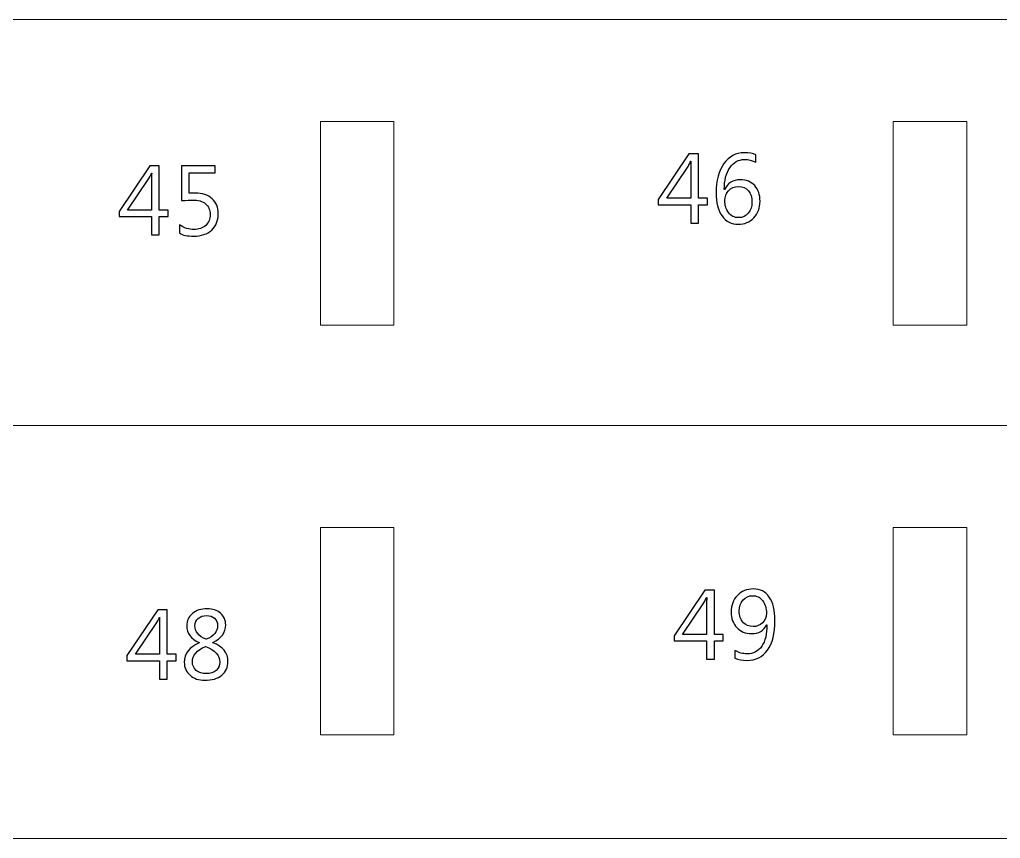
# Model space of a CAD drawing. Header units: centimetres. Extents: x -19.4 to 19.9, y -26.5 to 22.7.
# Drawn here: x -7.061 to -2.856, y -0.946 to 2.564 of the extents above; entities that cross this region are included whole.
import ezdxf

# ---------------------------------------------------------------- set-up
doc = ezdxf.new("R2010")
doc.units = ezdxf.units.CM
doc.header["$MEASUREMENT"] = 0
doc.layers.add('Camada 1', color=7, linetype='Continuous')

msp = doc.modelspace()

# ---------------------------------------------------------------- linework, layer by layer
at = {"layer": 'Camada 1', "color": 7, "lineweight": 9}
for points in [[(-5.77129, 1.2545), (-5.45597, 1.2545), (-5.45597, 2.12774), (-5.77129, 2.12774), (-5.77129, 1.2545)], [(-3.31529, 1.2545), (-2.99997, 1.2545), (-2.99997, 2.12774), (-3.31529, 2.12774), (-3.31529, 1.2545)], [(-5.77129, -0.50132), (-5.45597, -0.50132), (-5.45597, 0.38722), (-5.77129, 0.38722), (-5.77129, -0.50132)], [(-3.31529, -0.50132), (-2.99997, -0.50132), (-2.99997, 0.38722), (-3.31529, 0.38722), (-3.31529, -0.50132)]]:
    msp.add_lwpolyline(points, close=True, dxfattribs=at)
for points in [[(-10.39431, 2.56448), (-10.39431, 2.56448), (-1.77243, 2.56448), (-1.77243, 2.56448), (-1.77243, 2.56448), (-1.77243, 2.56448), (-1.45035, 0.82548), (-1.45035, 0.82548), (-1.45035, 0.82548), (-1.45035, 0.82548), (-10.39313, 0.82464), (-10.39313, 0.82464), (-10.39313, 0.82464), (-10.39313, 0.82464), (-10.39431, 2.56448), (-10.39431, 2.56448)], [(-10.39431, -0.94572), (-10.39431, -0.94572), (-1.77243, -0.94572), (-1.77243, -0.94572), (-1.77243, -0.94572), (-1.77243, -0.94572), (-1.45035, 0.82379), (-1.45035, 0.82379), (-1.45035, 0.82379), (-1.45035, 0.82379), (-10.39313, 0.82464), (-10.39313, 0.82464), (-10.39313, 0.82464), (-10.39313, 0.82464), (-10.39431, -0.94572), (-10.39431, -0.94572)]]:
    msp.add_open_spline(points, degree=3, knots=[0, 0, 0, 0, 0.2, 0.2, 0.2, 0.2, 0.4, 0.4, 0.4, 0.4, 0.6, 0.6, 0.6, 0.6, 1, 1, 1, 1], dxfattribs=at)
at = {"layer": 'Camada 1', "color": 7}
for points, knots in [([(-4.11186, 1.77094), (-4.11186, 1.77094), (-4.14996, 1.77094), (-4.14996, 1.77094), (-4.14996, 1.77094), (-4.14996, 1.77094), (-4.14996, 1.6922), (-4.14996, 1.6922), (-4.14996, 1.6922), (-4.14996, 1.6922), (-4.18341, 1.6922), (-4.18341, 1.6922), (-4.18341, 1.6922), (-4.18341, 1.6922), (-4.18341, 1.77094), (-4.18341, 1.77094), (-4.18341, 1.77094), (-4.18341, 1.77094), (-4.32269, 1.77094), (-4.32269, 1.77094), (-4.32269, 1.77094), (-4.32269, 1.77094), (-4.32269, 1.7931), (-4.32269, 1.7931), (-4.32269, 1.7931), (-4.32269, 1.7931), (-4.19082, 1.98854), (-4.19082, 1.98854), (-4.19082, 1.98854), (-4.19082, 1.98854), (-4.14996, 1.98854), (-4.14996, 1.98854), (-4.14996, 1.98854), (-4.14996, 1.98854), (-4.14996, 1.79846), (-4.14996, 1.79846), (-4.14996, 1.79846), (-4.14996, 1.79846), (-4.11186, 1.79846), (-4.11186, 1.79846), (-4.11186, 1.79846), (-4.11186, 1.79846), (-4.11186, 1.77094), (-4.11186, 1.77094)], [0, 0, 0, 0, 0.0833333, 0.0833333, 0.0833333, 0.0833333, 0.1666667, 0.1666667, 0.1666667, 0.1666667, 0.25, 0.25, 0.25, 0.25, 0.3333333, 0.3333333, 0.3333333, 0.3333333, 0.4166667, 0.4166667, 0.4166667, 0.4166667, 0.5, 0.5, 0.5, 0.5, 0.5833333, 0.5833333, 0.5833333, 0.5833333, 0.6666667, 0.6666667, 0.6666667, 0.6666667, 0.75, 0.75, 0.75, 0.75, 0.8333333, 0.8333333, 0.8333333, 0.8333333, 1, 1, 1, 1]), ([(-3.90443, 1.98515), (-3.90443, 1.98515), (-3.90443, 1.95305), (-3.90443, 1.95305), (-3.90443, 1.95305), (-3.91974, 1.96088), (-3.93582, 1.96483), (-3.95276, 1.96483), (-3.95276, 1.96483), (-3.97901, 1.96483), (-4.00003, 1.95312), (-4.01584, 1.92969), (-4.01584, 1.92969), (-4.03157, 1.90627), (-4.03947, 1.87487), (-4.03947, 1.83557), (-4.03947, 1.83557), (-4.03947, 1.83557), (-4.03863, 1.83557), (-4.03863, 1.83557), (-4.03863, 1.83557), (-4.02487, 1.86358), (-4.00229, 1.87762), (-3.97089, 1.87762), (-3.97089, 1.87762), (-3.945, 1.87762), (-3.92447, 1.8693), (-3.90915, 1.85272), (-3.90915, 1.85272), (-3.89384, 1.83607), (-3.88622, 1.81384), (-3.88622, 1.78597), (-3.88622, 1.78597), (-3.88622, 1.7569), (-3.89497, 1.73312), (-3.91247, 1.71471), (-3.91247, 1.71471), (-3.92997, 1.69629), (-3.95219, 1.68712), (-3.97915, 1.68712), (-3.97915, 1.68712), (-4.00892, 1.68712), (-4.03228, 1.69897), (-4.04921, 1.72268), (-4.04921, 1.72268), (-4.06614, 1.74639), (-4.07461, 1.77969), (-4.07461, 1.82259), (-4.07461, 1.82259), (-4.07461, 1.87459), (-4.06353, 1.91608), (-4.04138, 1.94705), (-4.04138, 1.94705), (-4.01922, 1.9781), (-3.98994, 1.99362), (-3.9536, 1.99362), (-3.9536, 1.99362), (-3.93293, 1.99362), (-3.91656, 1.9908), (-3.90443, 1.98515)], [0, 0, 0, 0, 0.0625, 0.0625, 0.0625, 0.0625, 0.125, 0.125, 0.125, 0.125, 0.1875, 0.1875, 0.1875, 0.1875, 0.25, 0.25, 0.25, 0.25, 0.3125, 0.3125, 0.3125, 0.3125, 0.375, 0.375, 0.375, 0.375, 0.4375, 0.4375, 0.4375, 0.4375, 0.5, 0.5, 0.5, 0.5, 0.5625, 0.5625, 0.5625, 0.5625, 0.625, 0.625, 0.625, 0.625, 0.6875, 0.6875, 0.6875, 0.6875, 0.75, 0.75, 0.75, 0.75, 0.8125, 0.8125, 0.8125, 0.8125, 0.875, 0.875, 0.875, 0.875, 1, 1, 1, 1]), ([(-6.42386, 1.71994), (-6.42386, 1.71994), (-6.46196, 1.71994), (-6.46196, 1.71994), (-6.46196, 1.71994), (-6.46196, 1.71994), (-6.46196, 1.6412), (-6.46196, 1.6412), (-6.46196, 1.6412), (-6.46196, 1.6412), (-6.49541, 1.6412), (-6.49541, 1.6412), (-6.49541, 1.6412), (-6.49541, 1.6412), (-6.49541, 1.71994), (-6.49541, 1.71994), (-6.49541, 1.71994), (-6.49541, 1.71994), (-6.63469, 1.71994), (-6.63469, 1.71994), (-6.63469, 1.71994), (-6.63469, 1.71994), (-6.63469, 1.7421), (-6.63469, 1.7421), (-6.63469, 1.7421), (-6.63469, 1.7421), (-6.50282, 1.93754), (-6.50282, 1.93754), (-6.50282, 1.93754), (-6.50282, 1.93754), (-6.46196, 1.93754), (-6.46196, 1.93754), (-6.46196, 1.93754), (-6.46196, 1.93754), (-6.46196, 1.74746), (-6.46196, 1.74746), (-6.46196, 1.74746), (-6.46196, 1.74746), (-6.42386, 1.74746), (-6.42386, 1.74746), (-6.42386, 1.74746), (-6.42386, 1.74746), (-6.42386, 1.71994), (-6.42386, 1.71994)], [0, 0, 0, 0, 0.0833333, 0.0833333, 0.0833333, 0.0833333, 0.1666667, 0.1666667, 0.1666667, 0.1666667, 0.25, 0.25, 0.25, 0.25, 0.3333333, 0.3333333, 0.3333333, 0.3333333, 0.4166667, 0.4166667, 0.4166667, 0.4166667, 0.5, 0.5, 0.5, 0.5, 0.5833333, 0.5833333, 0.5833333, 0.5833333, 0.6666667, 0.6666667, 0.6666667, 0.6666667, 0.75, 0.75, 0.75, 0.75, 0.8333333, 0.8333333, 0.8333333, 0.8333333, 1, 1, 1, 1]), ([(-6.3756, 1.6484), (-6.3756, 1.6484), (-6.3756, 1.68438), (-6.3756, 1.68438), (-6.3756, 1.68438), (-6.35535, 1.67112), (-6.33475, 1.66448), (-6.3138, 1.66448), (-6.3138, 1.66448), (-6.29284, 1.66448), (-6.27598, 1.67041), (-6.26314, 1.68226), (-6.26314, 1.68226), (-6.25036, 1.69405), (-6.24394, 1.70978), (-6.24394, 1.72933), (-6.24394, 1.72933), (-6.24394, 1.74873), (-6.25051, 1.7639), (-6.26356, 1.77476), (-6.26356, 1.77476), (-6.27668, 1.78563), (-6.29538, 1.79106), (-6.31979, 1.79106), (-6.31979, 1.79106), (-6.32805, 1.79106), (-6.34357, 1.79022), (-6.36629, 1.78859), (-6.36629, 1.78859), (-6.36629, 1.78859), (-6.36629, 1.93754), (-6.36629, 1.93754), (-6.36629, 1.93754), (-6.36629, 1.93754), (-6.22278, 1.93754), (-6.22278, 1.93754), (-6.22278, 1.93754), (-6.22278, 1.93754), (-6.22278, 1.90706), (-6.22278, 1.90706), (-6.22278, 1.90706), (-6.22278, 1.90706), (-6.33412, 1.90706), (-6.33412, 1.90706), (-6.33412, 1.90706), (-6.33412, 1.90706), (-6.33412, 1.81985), (-6.33412, 1.81985), (-6.33412, 1.81985), (-6.32501, 1.82041), (-6.31662, 1.8207), (-6.30886, 1.8207), (-6.30886, 1.8207), (-6.27718, 1.8207), (-6.25262, 1.81272), (-6.23527, 1.79685), (-6.23527, 1.79685), (-6.21791, 1.78097), (-6.20923, 1.75917), (-6.20923, 1.73151), (-6.20923, 1.73151), (-6.20923, 1.70287), (-6.21854, 1.67979), (-6.23724, 1.66237), (-6.23724, 1.66237), (-6.25594, 1.64487), (-6.28162, 1.63612), (-6.31415, 1.63612), (-6.31415, 1.63612), (-6.34159, 1.63612), (-6.36206, 1.64021), (-6.3756, 1.6484)], [0, 0, 0, 0, 0.0526316, 0.0526316, 0.0526316, 0.0526316, 0.1052632, 0.1052632, 0.1052632, 0.1052632, 0.1578947, 0.1578947, 0.1578947, 0.1578947, 0.2105263, 0.2105263, 0.2105263, 0.2105263, 0.2631579, 0.2631579, 0.2631579, 0.2631579, 0.3157895, 0.3157895, 0.3157895, 0.3157895, 0.3684211, 0.3684211, 0.3684211, 0.3684211, 0.4210526, 0.4210526, 0.4210526, 0.4210526, 0.4736842, 0.4736842, 0.4736842, 0.4736842, 0.5263158, 0.5263158, 0.5263158, 0.5263158, 0.5789474, 0.5789474, 0.5789474, 0.5789474, 0.6315789, 0.6315789, 0.6315789, 0.6315789, 0.6842105, 0.6842105, 0.6842105, 0.6842105, 0.7368421, 0.7368421, 0.7368421, 0.7368421, 0.7894737, 0.7894737, 0.7894737, 0.7894737, 0.8421053, 0.8421053, 0.8421053, 0.8421053, 0.8947368, 0.8947368, 0.8947368, 0.8947368, 1, 1, 1, 1]), ([(-4.18341, 1.79846), (-4.18341, 1.79846), (-4.18341, 1.92652), (-4.18341, 1.92652), (-4.18341, 1.92652), (-4.18341, 1.93562), (-4.18313, 1.94585), (-4.18256, 1.95714), (-4.18256, 1.95714), (-4.18256, 1.95714), (-4.18341, 1.95714), (-4.18341, 1.95714), (-4.18341, 1.95714), (-4.18531, 1.95213), (-4.18912, 1.94458), (-4.19477, 1.93442), (-4.19477, 1.93442), (-4.19477, 1.93442), (-4.28593, 1.79846), (-4.28593, 1.79846), (-4.28593, 1.79846), (-4.28593, 1.79846), (-4.18341, 1.79846), (-4.18341, 1.79846)], [0, 0, 0, 0, 0.1428571, 0.1428571, 0.1428571, 0.1428571, 0.2857143, 0.2857143, 0.2857143, 0.2857143, 0.4285714, 0.4285714, 0.4285714, 0.4285714, 0.5714286, 0.5714286, 0.5714286, 0.5714286, 0.7142857, 0.7142857, 0.7142857, 0.7142857, 1, 1, 1, 1]), ([(-6.49541, 1.74746), (-6.49541, 1.74746), (-6.49541, 1.87552), (-6.49541, 1.87552), (-6.49541, 1.87552), (-6.49541, 1.88462), (-6.49513, 1.89485), (-6.49456, 1.90614), (-6.49456, 1.90614), (-6.49456, 1.90614), (-6.49541, 1.90614), (-6.49541, 1.90614), (-6.49541, 1.90614), (-6.49731, 1.90113), (-6.50112, 1.89358), (-6.50677, 1.88342), (-6.50677, 1.88342), (-6.50677, 1.88342), (-6.59793, 1.74746), (-6.59793, 1.74746), (-6.59793, 1.74746), (-6.59793, 1.74746), (-6.49541, 1.74746), (-6.49541, 1.74746)], [0, 0, 0, 0, 0.1428571, 0.1428571, 0.1428571, 0.1428571, 0.2857143, 0.2857143, 0.2857143, 0.2857143, 0.4285714, 0.4285714, 0.4285714, 0.4285714, 0.5714286, 0.5714286, 0.5714286, 0.5714286, 0.7142857, 0.7142857, 0.7142857, 0.7142857, 1, 1, 1, 1]), ([(-3.97844, 1.84884), (-3.99594, 1.84884), (-4.01012, 1.84291), (-4.02099, 1.83106), (-4.02099, 1.83106), (-4.03192, 1.81913), (-4.03736, 1.80516), (-4.03736, 1.789), (-4.03736, 1.789), (-4.03736, 1.76868), (-4.03192, 1.7514), (-4.02113, 1.737), (-4.02113, 1.737), (-4.01033, 1.72268), (-3.99594, 1.71548), (-3.97802, 1.71548), (-3.97802, 1.71548), (-3.96094, 1.71548), (-3.94711, 1.72176), (-3.93667, 1.73425), (-3.93667, 1.73425), (-3.92616, 1.74674), (-3.92094, 1.76254), (-3.92094, 1.78174), (-3.92094, 1.78174), (-3.92094, 1.80276), (-3.92595, 1.81913), (-3.93604, 1.83106), (-3.93604, 1.83106), (-3.94613, 1.84291), (-3.96024, 1.84884), (-3.97844, 1.84884)], [0, 0, 0, 0, 0.1111111, 0.1111111, 0.1111111, 0.1111111, 0.2222222, 0.2222222, 0.2222222, 0.2222222, 0.3333333, 0.3333333, 0.3333333, 0.3333333, 0.4444444, 0.4444444, 0.4444444, 0.4444444, 0.5555556, 0.5555556, 0.5555556, 0.5555556, 0.6666667, 0.6666667, 0.6666667, 0.6666667, 0.7777778, 0.7777778, 0.7777778, 0.7777778, 1, 1, 1, 1]), ([(-4.04386, -0.09906), (-4.04386, -0.09906), (-4.08196, -0.09906), (-4.08196, -0.09906), (-4.08196, -0.09906), (-4.08196, -0.09906), (-4.08196, -0.1778), (-4.08196, -0.1778), (-4.08196, -0.1778), (-4.08196, -0.1778), (-4.11541, -0.1778), (-4.11541, -0.1778), (-4.11541, -0.1778), (-4.11541, -0.1778), (-4.11541, -0.09906), (-4.11541, -0.09906), (-4.11541, -0.09906), (-4.11541, -0.09906), (-4.25469, -0.09906), (-4.25469, -0.09906), (-4.25469, -0.09906), (-4.25469, -0.09906), (-4.25469, -0.0769), (-4.25469, -0.0769), (-4.25469, -0.0769), (-4.25469, -0.0769), (-4.12282, 0.11854), (-4.12282, 0.11854), (-4.12282, 0.11854), (-4.12282, 0.11854), (-4.08196, 0.11854), (-4.08196, 0.11854), (-4.08196, 0.11854), (-4.08196, 0.11854), (-4.08196, -0.07154), (-4.08196, -0.07154), (-4.08196, -0.07154), (-4.08196, -0.07154), (-4.04386, -0.07154), (-4.04386, -0.07154), (-4.04386, -0.07154), (-4.04386, -0.07154), (-4.04386, -0.09906), (-4.04386, -0.09906)], [0, 0, 0, 0, 0.0833333, 0.0833333, 0.0833333, 0.0833333, 0.1666667, 0.1666667, 0.1666667, 0.1666667, 0.25, 0.25, 0.25, 0.25, 0.3333333, 0.3333333, 0.3333333, 0.3333333, 0.4166667, 0.4166667, 0.4166667, 0.4166667, 0.5, 0.5, 0.5, 0.5, 0.5833333, 0.5833333, 0.5833333, 0.5833333, 0.6666667, 0.6666667, 0.6666667, 0.6666667, 0.75, 0.75, 0.75, 0.75, 0.8333333, 0.8333333, 0.8333333, 0.8333333, 1, 1, 1, 1]), ([(-4.11541, -0.07154), (-4.11541, -0.07154), (-4.11541, 0.05652), (-4.11541, 0.05652), (-4.11541, 0.05652), (-4.11541, 0.06562), (-4.11513, 0.07585), (-4.11456, 0.08714), (-4.11456, 0.08714), (-4.11456, 0.08714), (-4.11541, 0.08714), (-4.11541, 0.08714), (-4.11541, 0.08714), (-4.11731, 0.08213), (-4.12112, 0.07458), (-4.12677, 0.06442), (-4.12677, 0.06442), (-4.12677, 0.06442), (-4.21793, -0.07154), (-4.21793, -0.07154), (-4.21793, -0.07154), (-4.21793, -0.07154), (-4.11541, -0.07154), (-4.11541, -0.07154)], [0, 0, 0, 0, 0.1428571, 0.1428571, 0.1428571, 0.1428571, 0.2857143, 0.2857143, 0.2857143, 0.2857143, 0.4285714, 0.4285714, 0.4285714, 0.4285714, 0.5714286, 0.5714286, 0.5714286, 0.5714286, 0.7142857, 0.7142857, 0.7142857, 0.7142857, 1, 1, 1, 1]), ([(-3.99391, -0.173), (-3.99391, -0.173), (-3.99391, -0.14048), (-3.99391, -0.14048), (-3.99391, -0.14048), (-3.9774, -0.14986), (-3.9599, -0.15452), (-3.94142, -0.15452), (-3.94142, -0.15452), (-3.9146, -0.15452), (-3.89365, -0.14365), (-3.87876, -0.12199), (-3.87876, -0.12199), (-3.8638, -0.10033), (-3.85632, -0.0695), (-3.85632, -0.02963), (-3.85632, -0.02963), (-3.85661, -0.02977), (-3.85689, -0.02977), (-3.85717, -0.02963), (-3.85717, -0.02963), (-3.8698, -0.05503), (-3.89188, -0.06773), (-3.92321, -0.06773), (-3.92321, -0.06773), (-3.94861, -0.06773), (-3.96936, -0.05912), (-3.98565, -0.04191), (-3.98565, -0.04191), (-4.00188, -0.02469), (-4.01, -0.00247), (-4.01, 0.02463), (-4.01, 0.02463), (-4.01, 0.05356), (-4.00111, 0.07733), (-3.98326, 0.09582), (-3.98326, 0.09582), (-3.9654, 0.11438), (-3.94261, 0.12362), (-3.91474, 0.12362), (-3.91474, 0.12362), (-3.8856, 0.12362), (-3.86282, 0.11205), (-3.84652, 0.08897), (-3.84652, 0.08897), (-3.83022, 0.0659), (-3.82203, 0.03225), (-3.82203, -0.01185), (-3.82203, -0.01185), (-3.82203, -0.0666), (-3.83262, -0.1088), (-3.85385, -0.13843), (-3.85385, -0.13843), (-3.87502, -0.16806), (-3.90451, -0.18288), (-3.94226, -0.18288), (-3.94226, -0.18288), (-3.96209, -0.18288), (-3.9793, -0.17956), (-3.99391, -0.173)], [0, 0, 0, 0, 0.0625, 0.0625, 0.0625, 0.0625, 0.125, 0.125, 0.125, 0.125, 0.1875, 0.1875, 0.1875, 0.1875, 0.25, 0.25, 0.25, 0.25, 0.3125, 0.3125, 0.3125, 0.3125, 0.375, 0.375, 0.375, 0.375, 0.4375, 0.4375, 0.4375, 0.4375, 0.5, 0.5, 0.5, 0.5, 0.5625, 0.5625, 0.5625, 0.5625, 0.625, 0.625, 0.625, 0.625, 0.6875, 0.6875, 0.6875, 0.6875, 0.75, 0.75, 0.75, 0.75, 0.8125, 0.8125, 0.8125, 0.8125, 0.875, 0.875, 0.875, 0.875, 1, 1, 1, 1]), ([(-3.91792, 0.09483), (-3.93429, 0.09483), (-3.94791, 0.08869), (-3.95884, 0.07635), (-3.95884, 0.07635), (-3.96978, 0.064), (-3.97528, 0.04833), (-3.97528, 0.02928), (-3.97528, 0.02928), (-3.97528, 0.00847), (-3.96992, -0.0079), (-3.9592, -0.01982), (-3.9592, -0.01982), (-3.94847, -0.03175), (-3.93394, -0.03767), (-3.91559, -0.03767), (-3.91559, -0.03767), (-3.89965, -0.03767), (-3.88617, -0.03224), (-3.87509, -0.02138), (-3.87509, -0.02138), (-3.86401, -0.01044), (-3.85844, 0.00283), (-3.85844, 0.01856), (-3.85844, 0.01856), (-3.85844, 0.041), (-3.86394, 0.05934), (-3.87495, 0.07352), (-3.87495, 0.07352), (-3.88596, 0.0877), (-3.90028, 0.09483), (-3.91792, 0.09483)], [0, 0, 0, 0, 0.1111111, 0.1111111, 0.1111111, 0.1111111, 0.2222222, 0.2222222, 0.2222222, 0.2222222, 0.3333333, 0.3333333, 0.3333333, 0.3333333, 0.4444444, 0.4444444, 0.4444444, 0.4444444, 0.5555556, 0.5555556, 0.5555556, 0.5555556, 0.6666667, 0.6666667, 0.6666667, 0.6666667, 0.7777778, 0.7777778, 0.7777778, 0.7777778, 1, 1, 1, 1]), ([(-6.38986, -0.18406), (-6.38986, -0.18406), (-6.42796, -0.18406), (-6.42796, -0.18406), (-6.42796, -0.18406), (-6.42796, -0.18406), (-6.42796, -0.2628), (-6.42796, -0.2628), (-6.42796, -0.2628), (-6.42796, -0.2628), (-6.46141, -0.2628), (-6.46141, -0.2628), (-6.46141, -0.2628), (-6.46141, -0.2628), (-6.46141, -0.18406), (-6.46141, -0.18406), (-6.46141, -0.18406), (-6.46141, -0.18406), (-6.60069, -0.18406), (-6.60069, -0.18406), (-6.60069, -0.18406), (-6.60069, -0.18406), (-6.60069, -0.1619), (-6.60069, -0.1619), (-6.60069, -0.1619), (-6.60069, -0.1619), (-6.46882, 0.03354), (-6.46882, 0.03354), (-6.46882, 0.03354), (-6.46882, 0.03354), (-6.42796, 0.03354), (-6.42796, 0.03354), (-6.42796, 0.03354), (-6.42796, 0.03354), (-6.42796, -0.15654), (-6.42796, -0.15654), (-6.42796, -0.15654), (-6.42796, -0.15654), (-6.38986, -0.15654), (-6.38986, -0.15654), (-6.38986, -0.15654), (-6.38986, -0.15654), (-6.38986, -0.18406), (-6.38986, -0.18406)], [0, 0, 0, 0, 0.0833333, 0.0833333, 0.0833333, 0.0833333, 0.1666667, 0.1666667, 0.1666667, 0.1666667, 0.25, 0.25, 0.25, 0.25, 0.3333333, 0.3333333, 0.3333333, 0.3333333, 0.4166667, 0.4166667, 0.4166667, 0.4166667, 0.5, 0.5, 0.5, 0.5, 0.5833333, 0.5833333, 0.5833333, 0.5833333, 0.6666667, 0.6666667, 0.6666667, 0.6666667, 0.75, 0.75, 0.75, 0.75, 0.8333333, 0.8333333, 0.8333333, 0.8333333, 1, 1, 1, 1]), ([(-6.46141, -0.15654), (-6.46141, -0.15654), (-6.46141, -0.02848), (-6.46141, -0.02848), (-6.46141, -0.02848), (-6.46141, -0.01938), (-6.46113, -0.00915), (-6.46056, 0.00214), (-6.46056, 0.00214), (-6.46056, 0.00214), (-6.46141, 0.00214), (-6.46141, 0.00214), (-6.46141, 0.00214), (-6.46331, -0.00287), (-6.46712, -0.01042), (-6.47277, -0.02058), (-6.47277, -0.02058), (-6.47277, -0.02058), (-6.56393, -0.15654), (-6.56393, -0.15654), (-6.56393, -0.15654), (-6.56393, -0.15654), (-6.46141, -0.15654), (-6.46141, -0.15654)], [0, 0, 0, 0, 0.1428571, 0.1428571, 0.1428571, 0.1428571, 0.2857143, 0.2857143, 0.2857143, 0.2857143, 0.4285714, 0.4285714, 0.4285714, 0.4285714, 0.5714286, 0.5714286, 0.5714286, 0.5714286, 0.7142857, 0.7142857, 0.7142857, 0.7142857, 1, 1, 1, 1]), ([(-6.2908, -0.10743), (-6.2908, -0.10743), (-6.2908, -0.10659), (-6.2908, -0.10659), (-6.2908, -0.10659), (-6.32636, -0.09008), (-6.34414, -0.06609), (-6.34414, -0.03462), (-6.34414, -0.03462), (-6.34414, -0.01324), (-6.33603, 0.00433), (-6.31973, 0.01802), (-6.31973, 0.01802), (-6.30343, 0.03177), (-6.28248, 0.03862), (-6.25679, 0.03862), (-6.25679, 0.03862), (-6.23365, 0.03862), (-6.2146, 0.0322), (-6.19971, 0.01936), (-6.19971, 0.01936), (-6.18483, 0.00651), (-6.17735, -0.00992), (-6.17735, -0.03003), (-6.17735, -0.03003), (-6.17735, -0.06291), (-6.19569, -0.08838), (-6.23238, -0.10659), (-6.23238, -0.10659), (-6.23238, -0.10659), (-6.23238, -0.10743), (-6.23238, -0.10743), (-6.23238, -0.10743), (-6.1892, -0.12289), (-6.16761, -0.14963), (-6.16761, -0.18766), (-6.16761, -0.18766), (-6.16761, -0.21221), (-6.17643, -0.23168), (-6.19407, -0.24615), (-6.19407, -0.24615), (-6.21164, -0.26061), (-6.23619, -0.26788), (-6.26759, -0.26788), (-6.26759, -0.26788), (-6.29292, -0.26788), (-6.31373, -0.26068), (-6.33017, -0.24636), (-6.33017, -0.24636), (-6.34654, -0.23204), (-6.35473, -0.21341), (-6.35473, -0.19055), (-6.35473, -0.19055), (-6.35473, -0.15252), (-6.33342, -0.12479), (-6.2908, -0.10743)], [0, 0, 0, 0, 0.0666667, 0.0666667, 0.0666667, 0.0666667, 0.1333333, 0.1333333, 0.1333333, 0.1333333, 0.2, 0.2, 0.2, 0.2, 0.2666667, 0.2666667, 0.2666667, 0.2666667, 0.3333333, 0.3333333, 0.3333333, 0.3333333, 0.4, 0.4, 0.4, 0.4, 0.4666667, 0.4666667, 0.4666667, 0.4666667, 0.5333333, 0.5333333, 0.5333333, 0.5333333, 0.6, 0.6, 0.6, 0.6, 0.6666667, 0.6666667, 0.6666667, 0.6666667, 0.7333333, 0.7333333, 0.7333333, 0.7333333, 0.8, 0.8, 0.8, 0.8, 0.8666667, 0.8666667, 0.8666667, 0.8666667, 1, 1, 1, 1]), ([(-6.21206, -0.03427), (-6.21206, -0.02058), (-6.21636, -0.00985), (-6.2249, -0.00195), (-6.2249, -0.00195), (-6.23344, 0.00588), (-6.24515, 0.00983), (-6.2599, 0.00983), (-6.2599, 0.00983), (-6.27373, 0.00983), (-6.28544, 0.00574), (-6.29504, -0.00252), (-6.29504, -0.00252), (-6.30463, -0.0107), (-6.30943, -0.02114), (-6.30943, -0.03384), (-6.30943, -0.03384), (-6.30943, -0.05967), (-6.29334, -0.07907), (-6.26117, -0.09219), (-6.26117, -0.09219), (-6.22843, -0.07865), (-6.21206, -0.05939), (-6.21206, -0.03427)], [0, 0, 0, 0, 0.1428571, 0.1428571, 0.1428571, 0.1428571, 0.2857143, 0.2857143, 0.2857143, 0.2857143, 0.4285714, 0.4285714, 0.4285714, 0.4285714, 0.5714286, 0.5714286, 0.5714286, 0.5714286, 0.7142857, 0.7142857, 0.7142857, 0.7142857, 1, 1, 1, 1]), ([(-6.26343, -0.12352), (-6.30117, -0.13855), (-6.32001, -0.16042), (-6.32001, -0.189), (-6.32001, -0.189), (-6.32001, -0.20374), (-6.31451, -0.21588), (-6.30357, -0.22533), (-6.30357, -0.22533), (-6.29264, -0.23479), (-6.27824, -0.23952), (-6.26032, -0.23952), (-6.26032, -0.23952), (-6.24325, -0.23952), (-6.22935, -0.23486), (-6.21855, -0.22555), (-6.21855, -0.22555), (-6.20776, -0.21623), (-6.20232, -0.20445), (-6.20232, -0.1902), (-6.20232, -0.1902), (-6.20232, -0.16042), (-6.22271, -0.13813), (-6.26343, -0.12352)], [0, 0, 0, 0, 0.1428571, 0.1428571, 0.1428571, 0.1428571, 0.2857143, 0.2857143, 0.2857143, 0.2857143, 0.4285714, 0.4285714, 0.4285714, 0.4285714, 0.5714286, 0.5714286, 0.5714286, 0.5714286, 0.7142857, 0.7142857, 0.7142857, 0.7142857, 1, 1, 1, 1])]:
    msp.add_open_spline(points, degree=3, knots=knots, dxfattribs=at)
at = {"layer": 'Camada 1', "color": 250, "lineweight": 9}
for points, knots in [([(-4.11186, 1.77094), (-4.11186, 1.77094), (-4.14996, 1.77094), (-4.14996, 1.77094), (-4.14996, 1.77094), (-4.14996, 1.77094), (-4.14996, 1.6922), (-4.14996, 1.6922), (-4.14996, 1.6922), (-4.14996, 1.6922), (-4.18341, 1.6922), (-4.18341, 1.6922), (-4.18341, 1.6922), (-4.18341, 1.6922), (-4.18341, 1.77094), (-4.18341, 1.77094), (-4.18341, 1.77094), (-4.18341, 1.77094), (-4.32269, 1.77094), (-4.32269, 1.77094), (-4.32269, 1.77094), (-4.32269, 1.77094), (-4.32269, 1.7931), (-4.32269, 1.7931), (-4.32269, 1.7931), (-4.32269, 1.7931), (-4.19082, 1.98854), (-4.19082, 1.98854), (-4.19082, 1.98854), (-4.19082, 1.98854), (-4.14996, 1.98854), (-4.14996, 1.98854), (-4.14996, 1.98854), (-4.14996, 1.98854), (-4.14996, 1.79846), (-4.14996, 1.79846), (-4.14996, 1.79846), (-4.14996, 1.79846), (-4.11186, 1.79846), (-4.11186, 1.79846), (-4.11186, 1.79846), (-4.11186, 1.79846), (-4.11186, 1.77094), (-4.11186, 1.77094)], [0, 0, 0, 0, 0.0833333, 0.0833333, 0.0833333, 0.0833333, 0.1666667, 0.1666667, 0.1666667, 0.1666667, 0.25, 0.25, 0.25, 0.25, 0.3333333, 0.3333333, 0.3333333, 0.3333333, 0.4166667, 0.4166667, 0.4166667, 0.4166667, 0.5, 0.5, 0.5, 0.5, 0.5833333, 0.5833333, 0.5833333, 0.5833333, 0.6666667, 0.6666667, 0.6666667, 0.6666667, 0.75, 0.75, 0.75, 0.75, 0.8333333, 0.8333333, 0.8333333, 0.8333333, 1, 1, 1, 1]), ([(-3.90443, 1.98515), (-3.90443, 1.98515), (-3.90443, 1.95305), (-3.90443, 1.95305), (-3.90443, 1.95305), (-3.91974, 1.96088), (-3.93582, 1.96483), (-3.95276, 1.96483), (-3.95276, 1.96483), (-3.97901, 1.96483), (-4.00003, 1.95312), (-4.01584, 1.92969), (-4.01584, 1.92969), (-4.03157, 1.90627), (-4.03947, 1.87487), (-4.03947, 1.83557), (-4.03947, 1.83557), (-4.03947, 1.83557), (-4.03863, 1.83557), (-4.03863, 1.83557), (-4.03863, 1.83557), (-4.02487, 1.86358), (-4.00229, 1.87762), (-3.97089, 1.87762), (-3.97089, 1.87762), (-3.945, 1.87762), (-3.92447, 1.8693), (-3.90915, 1.85272), (-3.90915, 1.85272), (-3.89384, 1.83607), (-3.88622, 1.81384), (-3.88622, 1.78597), (-3.88622, 1.78597), (-3.88622, 1.7569), (-3.89497, 1.73312), (-3.91247, 1.71471), (-3.91247, 1.71471), (-3.92997, 1.69629), (-3.95219, 1.68712), (-3.97915, 1.68712), (-3.97915, 1.68712), (-4.00892, 1.68712), (-4.03228, 1.69897), (-4.04921, 1.72268), (-4.04921, 1.72268), (-4.06614, 1.74639), (-4.07461, 1.77969), (-4.07461, 1.82259), (-4.07461, 1.82259), (-4.07461, 1.87459), (-4.06353, 1.91608), (-4.04138, 1.94705), (-4.04138, 1.94705), (-4.01922, 1.9781), (-3.98994, 1.99362), (-3.9536, 1.99362), (-3.9536, 1.99362), (-3.93293, 1.99362), (-3.91656, 1.9908), (-3.90443, 1.98515)], [0, 0, 0, 0, 0.0625, 0.0625, 0.0625, 0.0625, 0.125, 0.125, 0.125, 0.125, 0.1875, 0.1875, 0.1875, 0.1875, 0.25, 0.25, 0.25, 0.25, 0.3125, 0.3125, 0.3125, 0.3125, 0.375, 0.375, 0.375, 0.375, 0.4375, 0.4375, 0.4375, 0.4375, 0.5, 0.5, 0.5, 0.5, 0.5625, 0.5625, 0.5625, 0.5625, 0.625, 0.625, 0.625, 0.625, 0.6875, 0.6875, 0.6875, 0.6875, 0.75, 0.75, 0.75, 0.75, 0.8125, 0.8125, 0.8125, 0.8125, 0.875, 0.875, 0.875, 0.875, 1, 1, 1, 1]), ([(-6.42386, 1.71994), (-6.42386, 1.71994), (-6.46196, 1.71994), (-6.46196, 1.71994), (-6.46196, 1.71994), (-6.46196, 1.71994), (-6.46196, 1.6412), (-6.46196, 1.6412), (-6.46196, 1.6412), (-6.46196, 1.6412), (-6.49541, 1.6412), (-6.49541, 1.6412), (-6.49541, 1.6412), (-6.49541, 1.6412), (-6.49541, 1.71994), (-6.49541, 1.71994), (-6.49541, 1.71994), (-6.49541, 1.71994), (-6.63469, 1.71994), (-6.63469, 1.71994), (-6.63469, 1.71994), (-6.63469, 1.71994), (-6.63469, 1.7421), (-6.63469, 1.7421), (-6.63469, 1.7421), (-6.63469, 1.7421), (-6.50282, 1.93754), (-6.50282, 1.93754), (-6.50282, 1.93754), (-6.50282, 1.93754), (-6.46196, 1.93754), (-6.46196, 1.93754), (-6.46196, 1.93754), (-6.46196, 1.93754), (-6.46196, 1.74746), (-6.46196, 1.74746), (-6.46196, 1.74746), (-6.46196, 1.74746), (-6.42386, 1.74746), (-6.42386, 1.74746), (-6.42386, 1.74746), (-6.42386, 1.74746), (-6.42386, 1.71994), (-6.42386, 1.71994)], [0, 0, 0, 0, 0.0833333, 0.0833333, 0.0833333, 0.0833333, 0.1666667, 0.1666667, 0.1666667, 0.1666667, 0.25, 0.25, 0.25, 0.25, 0.3333333, 0.3333333, 0.3333333, 0.3333333, 0.4166667, 0.4166667, 0.4166667, 0.4166667, 0.5, 0.5, 0.5, 0.5, 0.5833333, 0.5833333, 0.5833333, 0.5833333, 0.6666667, 0.6666667, 0.6666667, 0.6666667, 0.75, 0.75, 0.75, 0.75, 0.8333333, 0.8333333, 0.8333333, 0.8333333, 1, 1, 1, 1]), ([(-6.3756, 1.6484), (-6.3756, 1.6484), (-6.3756, 1.68438), (-6.3756, 1.68438), (-6.3756, 1.68438), (-6.35535, 1.67112), (-6.33475, 1.66448), (-6.3138, 1.66448), (-6.3138, 1.66448), (-6.29284, 1.66448), (-6.27598, 1.67041), (-6.26314, 1.68226), (-6.26314, 1.68226), (-6.25036, 1.69405), (-6.24394, 1.70978), (-6.24394, 1.72933), (-6.24394, 1.72933), (-6.24394, 1.74873), (-6.25051, 1.7639), (-6.26356, 1.77476), (-6.26356, 1.77476), (-6.27668, 1.78563), (-6.29538, 1.79106), (-6.31979, 1.79106), (-6.31979, 1.79106), (-6.32805, 1.79106), (-6.34357, 1.79022), (-6.36629, 1.78859), (-6.36629, 1.78859), (-6.36629, 1.78859), (-6.36629, 1.93754), (-6.36629, 1.93754), (-6.36629, 1.93754), (-6.36629, 1.93754), (-6.22278, 1.93754), (-6.22278, 1.93754), (-6.22278, 1.93754), (-6.22278, 1.93754), (-6.22278, 1.90706), (-6.22278, 1.90706), (-6.22278, 1.90706), (-6.22278, 1.90706), (-6.33412, 1.90706), (-6.33412, 1.90706), (-6.33412, 1.90706), (-6.33412, 1.90706), (-6.33412, 1.81985), (-6.33412, 1.81985), (-6.33412, 1.81985), (-6.32501, 1.82041), (-6.31662, 1.8207), (-6.30886, 1.8207), (-6.30886, 1.8207), (-6.27718, 1.8207), (-6.25262, 1.81272), (-6.23527, 1.79685), (-6.23527, 1.79685), (-6.21791, 1.78097), (-6.20923, 1.75917), (-6.20923, 1.73151), (-6.20923, 1.73151), (-6.20923, 1.70287), (-6.21854, 1.67979), (-6.23724, 1.66237), (-6.23724, 1.66237), (-6.25594, 1.64487), (-6.28162, 1.63612), (-6.31415, 1.63612), (-6.31415, 1.63612), (-6.34159, 1.63612), (-6.36206, 1.64021), (-6.3756, 1.6484)], [0, 0, 0, 0, 0.0526316, 0.0526316, 0.0526316, 0.0526316, 0.1052632, 0.1052632, 0.1052632, 0.1052632, 0.1578947, 0.1578947, 0.1578947, 0.1578947, 0.2105263, 0.2105263, 0.2105263, 0.2105263, 0.2631579, 0.2631579, 0.2631579, 0.2631579, 0.3157895, 0.3157895, 0.3157895, 0.3157895, 0.3684211, 0.3684211, 0.3684211, 0.3684211, 0.4210526, 0.4210526, 0.4210526, 0.4210526, 0.4736842, 0.4736842, 0.4736842, 0.4736842, 0.5263158, 0.5263158, 0.5263158, 0.5263158, 0.5789474, 0.5789474, 0.5789474, 0.5789474, 0.6315789, 0.6315789, 0.6315789, 0.6315789, 0.6842105, 0.6842105, 0.6842105, 0.6842105, 0.7368421, 0.7368421, 0.7368421, 0.7368421, 0.7894737, 0.7894737, 0.7894737, 0.7894737, 0.8421053, 0.8421053, 0.8421053, 0.8421053, 0.8947368, 0.8947368, 0.8947368, 0.8947368, 1, 1, 1, 1]), ([(-4.18341, 1.79846), (-4.18341, 1.79846), (-4.18341, 1.92652), (-4.18341, 1.92652), (-4.18341, 1.92652), (-4.18341, 1.93562), (-4.18313, 1.94585), (-4.18256, 1.95714), (-4.18256, 1.95714), (-4.18256, 1.95714), (-4.18341, 1.95714), (-4.18341, 1.95714), (-4.18341, 1.95714), (-4.18531, 1.95213), (-4.18912, 1.94458), (-4.19477, 1.93442), (-4.19477, 1.93442), (-4.19477, 1.93442), (-4.28593, 1.79846), (-4.28593, 1.79846), (-4.28593, 1.79846), (-4.28593, 1.79846), (-4.18341, 1.79846), (-4.18341, 1.79846)], [0, 0, 0, 0, 0.1428571, 0.1428571, 0.1428571, 0.1428571, 0.2857143, 0.2857143, 0.2857143, 0.2857143, 0.4285714, 0.4285714, 0.4285714, 0.4285714, 0.5714286, 0.5714286, 0.5714286, 0.5714286, 0.7142857, 0.7142857, 0.7142857, 0.7142857, 1, 1, 1, 1]), ([(-6.49541, 1.74746), (-6.49541, 1.74746), (-6.49541, 1.87552), (-6.49541, 1.87552), (-6.49541, 1.87552), (-6.49541, 1.88462), (-6.49513, 1.89485), (-6.49456, 1.90614), (-6.49456, 1.90614), (-6.49456, 1.90614), (-6.49541, 1.90614), (-6.49541, 1.90614), (-6.49541, 1.90614), (-6.49731, 1.90113), (-6.50112, 1.89358), (-6.50677, 1.88342), (-6.50677, 1.88342), (-6.50677, 1.88342), (-6.59793, 1.74746), (-6.59793, 1.74746), (-6.59793, 1.74746), (-6.59793, 1.74746), (-6.49541, 1.74746), (-6.49541, 1.74746)], [0, 0, 0, 0, 0.1428571, 0.1428571, 0.1428571, 0.1428571, 0.2857143, 0.2857143, 0.2857143, 0.2857143, 0.4285714, 0.4285714, 0.4285714, 0.4285714, 0.5714286, 0.5714286, 0.5714286, 0.5714286, 0.7142857, 0.7142857, 0.7142857, 0.7142857, 1, 1, 1, 1]), ([(-3.97844, 1.84884), (-3.99594, 1.84884), (-4.01012, 1.84291), (-4.02099, 1.83106), (-4.02099, 1.83106), (-4.03192, 1.81913), (-4.03736, 1.80516), (-4.03736, 1.789), (-4.03736, 1.789), (-4.03736, 1.76868), (-4.03192, 1.7514), (-4.02113, 1.737), (-4.02113, 1.737), (-4.01033, 1.72268), (-3.99594, 1.71548), (-3.97802, 1.71548), (-3.97802, 1.71548), (-3.96094, 1.71548), (-3.94711, 1.72176), (-3.93667, 1.73425), (-3.93667, 1.73425), (-3.92616, 1.74674), (-3.92094, 1.76254), (-3.92094, 1.78174), (-3.92094, 1.78174), (-3.92094, 1.80276), (-3.92595, 1.81913), (-3.93604, 1.83106), (-3.93604, 1.83106), (-3.94613, 1.84291), (-3.96024, 1.84884), (-3.97844, 1.84884)], [0, 0, 0, 0, 0.1111111, 0.1111111, 0.1111111, 0.1111111, 0.2222222, 0.2222222, 0.2222222, 0.2222222, 0.3333333, 0.3333333, 0.3333333, 0.3333333, 0.4444444, 0.4444444, 0.4444444, 0.4444444, 0.5555556, 0.5555556, 0.5555556, 0.5555556, 0.6666667, 0.6666667, 0.6666667, 0.6666667, 0.7777778, 0.7777778, 0.7777778, 0.7777778, 1, 1, 1, 1]), ([(-4.04386, -0.09906), (-4.04386, -0.09906), (-4.08196, -0.09906), (-4.08196, -0.09906), (-4.08196, -0.09906), (-4.08196, -0.09906), (-4.08196, -0.1778), (-4.08196, -0.1778), (-4.08196, -0.1778), (-4.08196, -0.1778), (-4.11541, -0.1778), (-4.11541, -0.1778), (-4.11541, -0.1778), (-4.11541, -0.1778), (-4.11541, -0.09906), (-4.11541, -0.09906), (-4.11541, -0.09906), (-4.11541, -0.09906), (-4.25469, -0.09906), (-4.25469, -0.09906), (-4.25469, -0.09906), (-4.25469, -0.09906), (-4.25469, -0.0769), (-4.25469, -0.0769), (-4.25469, -0.0769), (-4.25469, -0.0769), (-4.12282, 0.11854), (-4.12282, 0.11854), (-4.12282, 0.11854), (-4.12282, 0.11854), (-4.08196, 0.11854), (-4.08196, 0.11854), (-4.08196, 0.11854), (-4.08196, 0.11854), (-4.08196, -0.07154), (-4.08196, -0.07154), (-4.08196, -0.07154), (-4.08196, -0.07154), (-4.04386, -0.07154), (-4.04386, -0.07154), (-4.04386, -0.07154), (-4.04386, -0.07154), (-4.04386, -0.09906), (-4.04386, -0.09906)], [0, 0, 0, 0, 0.0833333, 0.0833333, 0.0833333, 0.0833333, 0.1666667, 0.1666667, 0.1666667, 0.1666667, 0.25, 0.25, 0.25, 0.25, 0.3333333, 0.3333333, 0.3333333, 0.3333333, 0.4166667, 0.4166667, 0.4166667, 0.4166667, 0.5, 0.5, 0.5, 0.5, 0.5833333, 0.5833333, 0.5833333, 0.5833333, 0.6666667, 0.6666667, 0.6666667, 0.6666667, 0.75, 0.75, 0.75, 0.75, 0.8333333, 0.8333333, 0.8333333, 0.8333333, 1, 1, 1, 1]), ([(-4.11541, -0.07154), (-4.11541, -0.07154), (-4.11541, 0.05652), (-4.11541, 0.05652), (-4.11541, 0.05652), (-4.11541, 0.06562), (-4.11513, 0.07585), (-4.11456, 0.08714), (-4.11456, 0.08714), (-4.11456, 0.08714), (-4.11541, 0.08714), (-4.11541, 0.08714), (-4.11541, 0.08714), (-4.11731, 0.08213), (-4.12112, 0.07458), (-4.12677, 0.06442), (-4.12677, 0.06442), (-4.12677, 0.06442), (-4.21793, -0.07154), (-4.21793, -0.07154), (-4.21793, -0.07154), (-4.21793, -0.07154), (-4.11541, -0.07154), (-4.11541, -0.07154)], [0, 0, 0, 0, 0.1428571, 0.1428571, 0.1428571, 0.1428571, 0.2857143, 0.2857143, 0.2857143, 0.2857143, 0.4285714, 0.4285714, 0.4285714, 0.4285714, 0.5714286, 0.5714286, 0.5714286, 0.5714286, 0.7142857, 0.7142857, 0.7142857, 0.7142857, 1, 1, 1, 1]), ([(-3.99391, -0.173), (-3.99391, -0.173), (-3.99391, -0.14048), (-3.99391, -0.14048), (-3.99391, -0.14048), (-3.9774, -0.14986), (-3.9599, -0.15452), (-3.94142, -0.15452), (-3.94142, -0.15452), (-3.9146, -0.15452), (-3.89365, -0.14365), (-3.87876, -0.12199), (-3.87876, -0.12199), (-3.8638, -0.10033), (-3.85632, -0.0695), (-3.85632, -0.02963), (-3.85632, -0.02963), (-3.85661, -0.02977), (-3.85689, -0.02977), (-3.85717, -0.02963), (-3.85717, -0.02963), (-3.8698, -0.05503), (-3.89188, -0.06773), (-3.92321, -0.06773), (-3.92321, -0.06773), (-3.94861, -0.06773), (-3.96936, -0.05912), (-3.98565, -0.04191), (-3.98565, -0.04191), (-4.00188, -0.02469), (-4.01, -0.00247), (-4.01, 0.02463), (-4.01, 0.02463), (-4.01, 0.05356), (-4.00111, 0.07733), (-3.98326, 0.09582), (-3.98326, 0.09582), (-3.9654, 0.11438), (-3.94261, 0.12362), (-3.91474, 0.12362), (-3.91474, 0.12362), (-3.8856, 0.12362), (-3.86282, 0.11205), (-3.84652, 0.08897), (-3.84652, 0.08897), (-3.83022, 0.0659), (-3.82203, 0.03225), (-3.82203, -0.01185), (-3.82203, -0.01185), (-3.82203, -0.0666), (-3.83262, -0.1088), (-3.85385, -0.13843), (-3.85385, -0.13843), (-3.87502, -0.16806), (-3.90451, -0.18288), (-3.94226, -0.18288), (-3.94226, -0.18288), (-3.96209, -0.18288), (-3.9793, -0.17956), (-3.99391, -0.173)], [0, 0, 0, 0, 0.0625, 0.0625, 0.0625, 0.0625, 0.125, 0.125, 0.125, 0.125, 0.1875, 0.1875, 0.1875, 0.1875, 0.25, 0.25, 0.25, 0.25, 0.3125, 0.3125, 0.3125, 0.3125, 0.375, 0.375, 0.375, 0.375, 0.4375, 0.4375, 0.4375, 0.4375, 0.5, 0.5, 0.5, 0.5, 0.5625, 0.5625, 0.5625, 0.5625, 0.625, 0.625, 0.625, 0.625, 0.6875, 0.6875, 0.6875, 0.6875, 0.75, 0.75, 0.75, 0.75, 0.8125, 0.8125, 0.8125, 0.8125, 0.875, 0.875, 0.875, 0.875, 1, 1, 1, 1]), ([(-3.91792, 0.09483), (-3.93429, 0.09483), (-3.94791, 0.08869), (-3.95884, 0.07635), (-3.95884, 0.07635), (-3.96978, 0.064), (-3.97528, 0.04833), (-3.97528, 0.02928), (-3.97528, 0.02928), (-3.97528, 0.00847), (-3.96992, -0.0079), (-3.9592, -0.01982), (-3.9592, -0.01982), (-3.94847, -0.03175), (-3.93394, -0.03767), (-3.91559, -0.03767), (-3.91559, -0.03767), (-3.89965, -0.03767), (-3.88617, -0.03224), (-3.87509, -0.02138), (-3.87509, -0.02138), (-3.86401, -0.01044), (-3.85844, 0.00283), (-3.85844, 0.01856), (-3.85844, 0.01856), (-3.85844, 0.041), (-3.86394, 0.05934), (-3.87495, 0.07352), (-3.87495, 0.07352), (-3.88596, 0.0877), (-3.90028, 0.09483), (-3.91792, 0.09483)], [0, 0, 0, 0, 0.1111111, 0.1111111, 0.1111111, 0.1111111, 0.2222222, 0.2222222, 0.2222222, 0.2222222, 0.3333333, 0.3333333, 0.3333333, 0.3333333, 0.4444444, 0.4444444, 0.4444444, 0.4444444, 0.5555556, 0.5555556, 0.5555556, 0.5555556, 0.6666667, 0.6666667, 0.6666667, 0.6666667, 0.7777778, 0.7777778, 0.7777778, 0.7777778, 1, 1, 1, 1]), ([(-6.38986, -0.18406), (-6.38986, -0.18406), (-6.42796, -0.18406), (-6.42796, -0.18406), (-6.42796, -0.18406), (-6.42796, -0.18406), (-6.42796, -0.2628), (-6.42796, -0.2628), (-6.42796, -0.2628), (-6.42796, -0.2628), (-6.46141, -0.2628), (-6.46141, -0.2628), (-6.46141, -0.2628), (-6.46141, -0.2628), (-6.46141, -0.18406), (-6.46141, -0.18406), (-6.46141, -0.18406), (-6.46141, -0.18406), (-6.60069, -0.18406), (-6.60069, -0.18406), (-6.60069, -0.18406), (-6.60069, -0.18406), (-6.60069, -0.1619), (-6.60069, -0.1619), (-6.60069, -0.1619), (-6.60069, -0.1619), (-6.46882, 0.03354), (-6.46882, 0.03354), (-6.46882, 0.03354), (-6.46882, 0.03354), (-6.42796, 0.03354), (-6.42796, 0.03354), (-6.42796, 0.03354), (-6.42796, 0.03354), (-6.42796, -0.15654), (-6.42796, -0.15654), (-6.42796, -0.15654), (-6.42796, -0.15654), (-6.38986, -0.15654), (-6.38986, -0.15654), (-6.38986, -0.15654), (-6.38986, -0.15654), (-6.38986, -0.18406), (-6.38986, -0.18406)], [0, 0, 0, 0, 0.0833333, 0.0833333, 0.0833333, 0.0833333, 0.1666667, 0.1666667, 0.1666667, 0.1666667, 0.25, 0.25, 0.25, 0.25, 0.3333333, 0.3333333, 0.3333333, 0.3333333, 0.4166667, 0.4166667, 0.4166667, 0.4166667, 0.5, 0.5, 0.5, 0.5, 0.5833333, 0.5833333, 0.5833333, 0.5833333, 0.6666667, 0.6666667, 0.6666667, 0.6666667, 0.75, 0.75, 0.75, 0.75, 0.8333333, 0.8333333, 0.8333333, 0.8333333, 1, 1, 1, 1]), ([(-6.46141, -0.15654), (-6.46141, -0.15654), (-6.46141, -0.02848), (-6.46141, -0.02848), (-6.46141, -0.02848), (-6.46141, -0.01938), (-6.46113, -0.00915), (-6.46056, 0.00214), (-6.46056, 0.00214), (-6.46056, 0.00214), (-6.46141, 0.00214), (-6.46141, 0.00214), (-6.46141, 0.00214), (-6.46331, -0.00287), (-6.46712, -0.01042), (-6.47277, -0.02058), (-6.47277, -0.02058), (-6.47277, -0.02058), (-6.56393, -0.15654), (-6.56393, -0.15654), (-6.56393, -0.15654), (-6.56393, -0.15654), (-6.46141, -0.15654), (-6.46141, -0.15654)], [0, 0, 0, 0, 0.1428571, 0.1428571, 0.1428571, 0.1428571, 0.2857143, 0.2857143, 0.2857143, 0.2857143, 0.4285714, 0.4285714, 0.4285714, 0.4285714, 0.5714286, 0.5714286, 0.5714286, 0.5714286, 0.7142857, 0.7142857, 0.7142857, 0.7142857, 1, 1, 1, 1]), ([(-6.2908, -0.10743), (-6.2908, -0.10743), (-6.2908, -0.10659), (-6.2908, -0.10659), (-6.2908, -0.10659), (-6.32636, -0.09008), (-6.34414, -0.06609), (-6.34414, -0.03462), (-6.34414, -0.03462), (-6.34414, -0.01324), (-6.33603, 0.00433), (-6.31973, 0.01802), (-6.31973, 0.01802), (-6.30343, 0.03177), (-6.28248, 0.03862), (-6.25679, 0.03862), (-6.25679, 0.03862), (-6.23365, 0.03862), (-6.2146, 0.0322), (-6.19971, 0.01936), (-6.19971, 0.01936), (-6.18483, 0.00651), (-6.17735, -0.00992), (-6.17735, -0.03003), (-6.17735, -0.03003), (-6.17735, -0.06291), (-6.19569, -0.08838), (-6.23238, -0.10659), (-6.23238, -0.10659), (-6.23238, -0.10659), (-6.23238, -0.10743), (-6.23238, -0.10743), (-6.23238, -0.10743), (-6.1892, -0.12289), (-6.16761, -0.14963), (-6.16761, -0.18766), (-6.16761, -0.18766), (-6.16761, -0.21221), (-6.17643, -0.23168), (-6.19407, -0.24615), (-6.19407, -0.24615), (-6.21164, -0.26061), (-6.23619, -0.26788), (-6.26759, -0.26788), (-6.26759, -0.26788), (-6.29292, -0.26788), (-6.31373, -0.26068), (-6.33017, -0.24636), (-6.33017, -0.24636), (-6.34654, -0.23204), (-6.35473, -0.21341), (-6.35473, -0.19055), (-6.35473, -0.19055), (-6.35473, -0.15252), (-6.33342, -0.12479), (-6.2908, -0.10743)], [0, 0, 0, 0, 0.0666667, 0.0666667, 0.0666667, 0.0666667, 0.1333333, 0.1333333, 0.1333333, 0.1333333, 0.2, 0.2, 0.2, 0.2, 0.2666667, 0.2666667, 0.2666667, 0.2666667, 0.3333333, 0.3333333, 0.3333333, 0.3333333, 0.4, 0.4, 0.4, 0.4, 0.4666667, 0.4666667, 0.4666667, 0.4666667, 0.5333333, 0.5333333, 0.5333333, 0.5333333, 0.6, 0.6, 0.6, 0.6, 0.6666667, 0.6666667, 0.6666667, 0.6666667, 0.7333333, 0.7333333, 0.7333333, 0.7333333, 0.8, 0.8, 0.8, 0.8, 0.8666667, 0.8666667, 0.8666667, 0.8666667, 1, 1, 1, 1]), ([(-6.21206, -0.03427), (-6.21206, -0.02058), (-6.21636, -0.00985), (-6.2249, -0.00195), (-6.2249, -0.00195), (-6.23344, 0.00588), (-6.24515, 0.00983), (-6.2599, 0.00983), (-6.2599, 0.00983), (-6.27373, 0.00983), (-6.28544, 0.00574), (-6.29504, -0.00252), (-6.29504, -0.00252), (-6.30463, -0.0107), (-6.30943, -0.02114), (-6.30943, -0.03384), (-6.30943, -0.03384), (-6.30943, -0.05967), (-6.29334, -0.07907), (-6.26117, -0.09219), (-6.26117, -0.09219), (-6.22843, -0.07865), (-6.21206, -0.05939), (-6.21206, -0.03427)], [0, 0, 0, 0, 0.1428571, 0.1428571, 0.1428571, 0.1428571, 0.2857143, 0.2857143, 0.2857143, 0.2857143, 0.4285714, 0.4285714, 0.4285714, 0.4285714, 0.5714286, 0.5714286, 0.5714286, 0.5714286, 0.7142857, 0.7142857, 0.7142857, 0.7142857, 1, 1, 1, 1]), ([(-6.26343, -0.12352), (-6.30117, -0.13855), (-6.32001, -0.16042), (-6.32001, -0.189), (-6.32001, -0.189), (-6.32001, -0.20374), (-6.31451, -0.21588), (-6.30357, -0.22533), (-6.30357, -0.22533), (-6.29264, -0.23479), (-6.27824, -0.23952), (-6.26032, -0.23952), (-6.26032, -0.23952), (-6.24325, -0.23952), (-6.22935, -0.23486), (-6.21855, -0.22555), (-6.21855, -0.22555), (-6.20776, -0.21623), (-6.20232, -0.20445), (-6.20232, -0.1902), (-6.20232, -0.1902), (-6.20232, -0.16042), (-6.22271, -0.13813), (-6.26343, -0.12352)], [0, 0, 0, 0, 0.1428571, 0.1428571, 0.1428571, 0.1428571, 0.2857143, 0.2857143, 0.2857143, 0.2857143, 0.4285714, 0.4285714, 0.4285714, 0.4285714, 0.5714286, 0.5714286, 0.5714286, 0.5714286, 0.7142857, 0.7142857, 0.7142857, 0.7142857, 1, 1, 1, 1])]:
    msp.add_open_spline(points, degree=3, knots=knots, dxfattribs=at)

doc.saveas('drawing.dxf')
